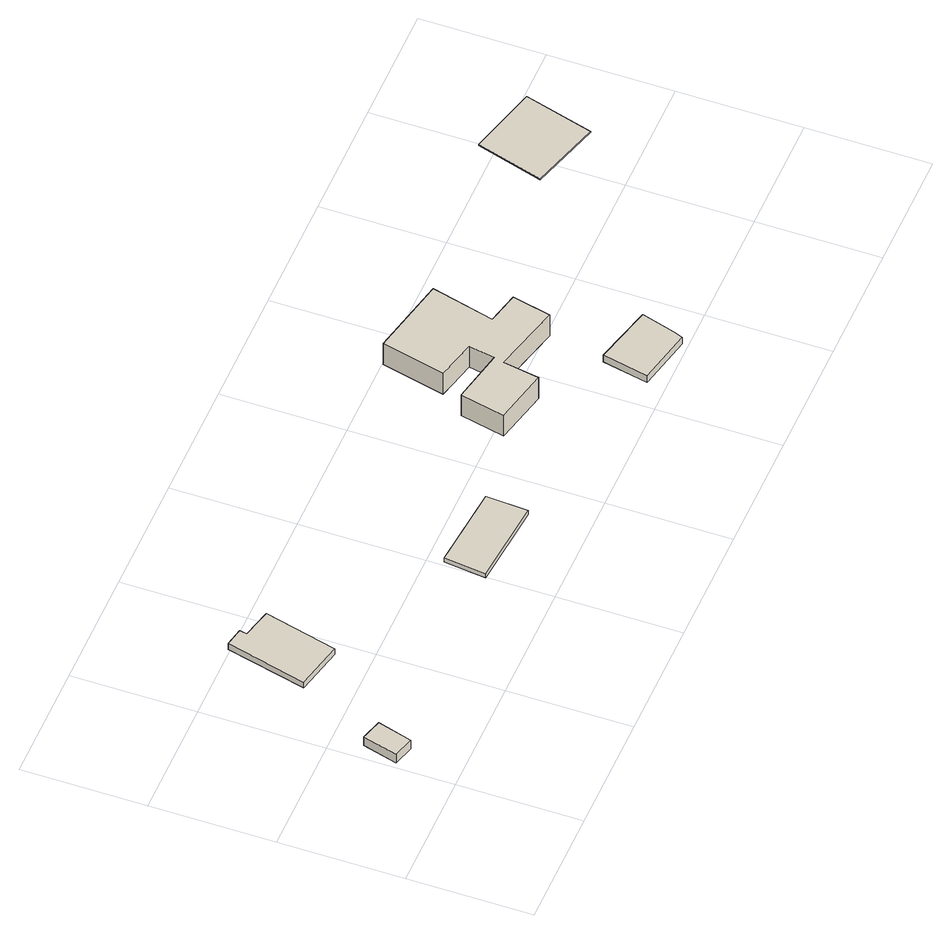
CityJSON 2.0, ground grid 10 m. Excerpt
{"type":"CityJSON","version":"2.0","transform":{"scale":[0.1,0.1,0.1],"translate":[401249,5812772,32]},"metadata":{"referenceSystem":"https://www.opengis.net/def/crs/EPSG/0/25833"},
"CityObjects":{
"building1":{"type":"Building","attributes":{"Gemeindeschluessel":"11000009","BezugspunktDach":"2200","function":"31001_1010","measuredHeight":0.925,"storeysAboveGround":1},"address":[{"country":"Germany","locality":"Berlin","thoroughfareNumber":"208 (5)","thoroughfareName":"An der Wuhlheide"}],"geometry":[{"type":"Solid","lod":"1","boundaries":[[[[0,1,2,3]],[[4,5,6,7]],[[4,7,3,2]],[[5,4,2,1]],[[6,5,1,0]],[[7,6,0,3]]]]}]},
"building2":{"type":"Building","attributes":{"Gemeindeschluessel":"11000009","BezugspunktDach":"2200","function":"31001_1010","measuredHeight":0.573,"storeysAboveGround":1},"address":[{"country":"Germany","locality":"Berlin","thoroughfareNumber":"208 (4)","thoroughfareName":"An der Wuhlheide"}],"geometry":[{"type":"Solid","lod":"1","boundaries":[[[[8,9,10,11,12,13]],[[14,15,16,17,18,19]],[[14,19,13,12]],[[15,14,12,11]],[[16,15,11,10]],[[17,16,10,9]],[[18,17,9,8]],[[19,18,8,13]]]]}]},
"building3":{"type":"Building","attributes":{"Gemeindeschluessel":"11000009","BezugspunktDach":"2200","function":"31001_1010","measuredHeight":0.352,"storeysAboveGround":1},"address":[{"country":"Germany","locality":"Berlin","thoroughfareNumber":"210 (4)","thoroughfareName":"An der Wuhlheide"}],"geometry":[{"type":"Solid","lod":"1","boundaries":[[[[20,21,22,23]],[[24,25,26,27]],[[24,27,23,22]],[[25,24,22,21]],[[26,25,21,20]],[[27,26,20,23]]]]}]},
"building4":{"type":"Building","attributes":{"Gemeindeschluessel":"11000009","BezugspunktDach":"2200","function":"31001_1010","measuredHeight":2.2,"storeysAboveGround":1},"address":[{"country":"Germany","locality":"Berlin","thoroughfareNumber":"210 (2)","thoroughfareName":"An der Wuhlheide"}],"geometry":[{"type":"Solid","lod":"1","boundaries":[[[[28,29,30,31,32,33,34,35,36,37,38,39]],[[40,41,42,43,44,45,46,47,48,49,50,51]],[[40,51,39,38]],[[41,40,38,37]],[[42,41,37,36]],[[43,42,36,35]],[[44,43,35,34]],[[45,44,34,33]],[[46,45,33,32]],[[47,46,32,31]],[[48,47,31,30]],[[49,48,30,29]],[[50,49,29,28]],[[51,50,28,39]]]]}]},
"building5":{"type":"Building","attributes":{"Gemeindeschluessel":"11000009","BezugspunktDach":"2200","function":"31001_1010","measuredHeight":0.734,"storeysAboveGround":1},"address":[{"country":"Germany","locality":"Berlin","thoroughfareNumber":"210 (5)","thoroughfareName":"An der Wuhlheide"}],"geometry":[{"type":"Solid","lod":"1","boundaries":[[[[52,53,54,55,56]],[[57,58,59,60,61]],[[57,61,56,55]],[[58,57,55,54]],[[59,58,54,53]],[[60,59,53,52]],[[61,60,52,56]]]]}]},
"building6":{"type":"Building","attributes":{"Gemeindeschluessel":"11000009","BezugspunktDach":"2200","function":"31001_2000","measuredHeight":0.145,"storeysAboveGround":1},"address":[{"country":"Germany","locality":"Berlin","thoroughfareNumber":"212 (2)","thoroughfareName":"An der Wuhlheide"}],"geometry":[{"type":"Solid","lod":"1","boundaries":[[[[62,63,64,65]],[[66,67,68,69]],[[66,69,65,64]],[[67,66,64,63]],[[68,67,63,62]],[[69,68,62,65]]]]}]}
},
"vertices":[
[22,43,18],[30,71,18],[13,76,18],[5,48,18],[13,76,9],[30,71,9],[22,43,9],[5,48,9],
[79,124,27],[94,183,27],[70,189,27],[71,195,27],[56,198,27],[40,133,27],[56,198,21],[71,195,21],[70,189,21],[94,183,21],[79,124,21],[40,133,21],
[263,45,21],[265,79,21],[197,85,21],[193,51,21],[197,85,17],[265,79,17],[263,45,17],[193,51,17],
[366,77,47],[371,106,47],[427,92,47],[434,123,47],[408,129,47],[421,180,47],[357,194,47],[345,143,47],[377,135,47],[373,114,47],[330,123,47],[322,87,47],[330,123,25],[373,114,25],[377,135,25],[345,143,25],[357,194,25],[421,180,25],[408,129,25],[434,123,25],[427,92,25],[371,106,25],[366,77,25],[322,87,25],
[461,2,24],[464,10,24],[472,37,24],[424,49,24],[416,12,24],[424,49,17],[472,37,17],[464,10,17],[461,2,17],[416,12,17],
[626,137,26],[642,193,26],[585,208,26],[569,154,26],[585,208,25],[642,193,25],[626,137,25],[569,154,25]
]}
